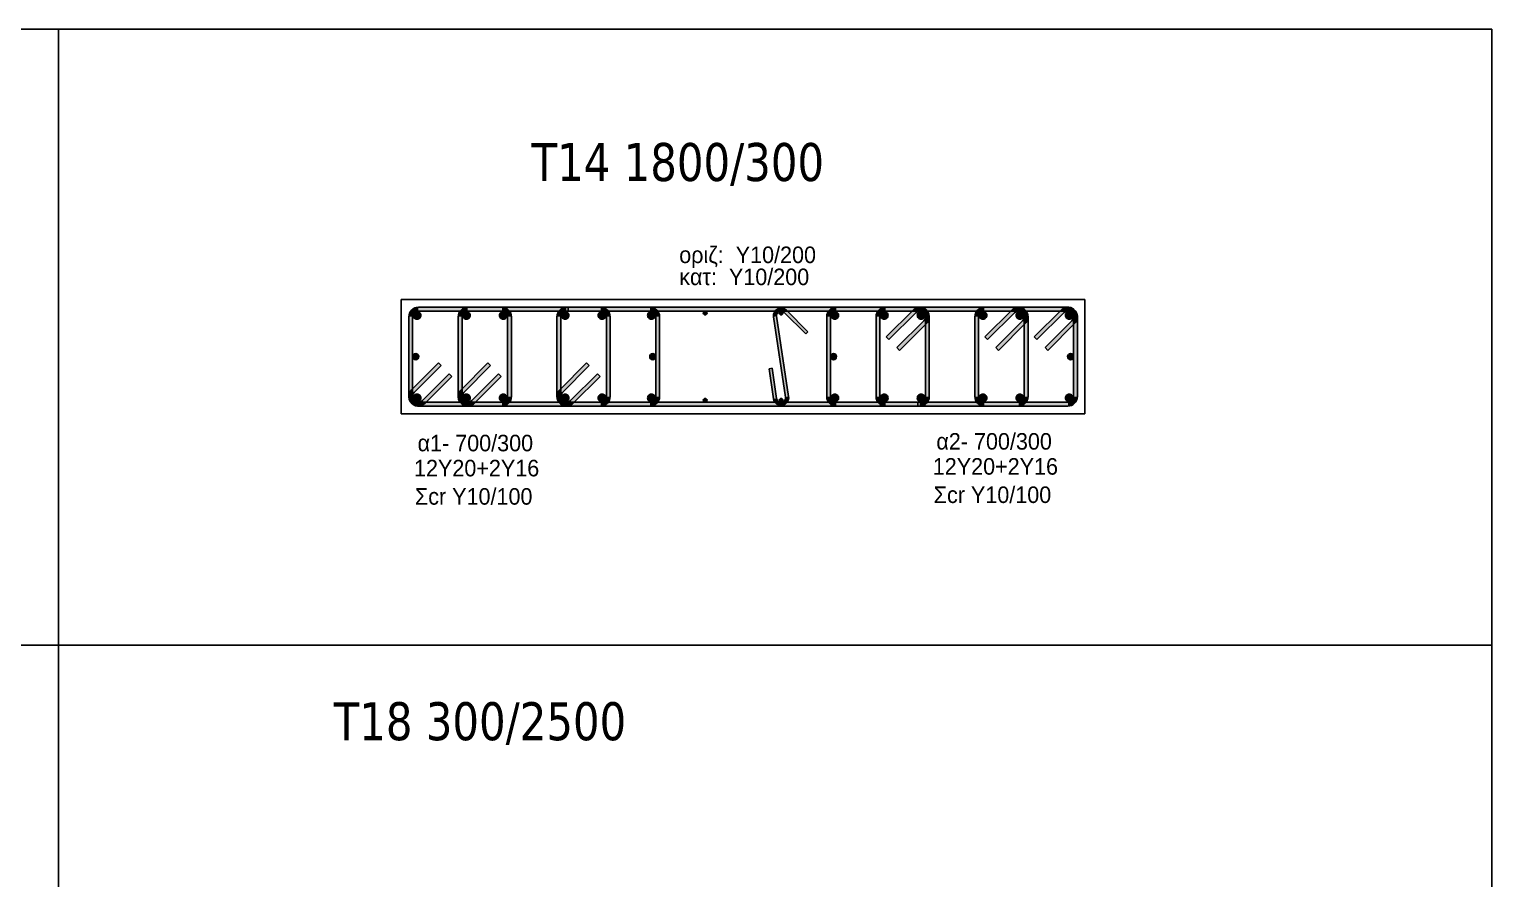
# Model space of a CAD drawing. Header units: millimetres. Extents: x -2171 to 1563, y -1758 to -1505.
# Drawn here: x 25.81 to 45.07, y -1601.42 to -1590.25 of the extents above; entities that cross this region are included whole.
import ezdxf

# ---------------------------------------------------------------- set-up
doc = ezdxf.new("R2010")
doc.units = ezdxf.units.MM
for name, color, linetype in [('-S_TEXT', 3, 'Continuous'), ('Col_Det', 7, 'Continuous'), ('Col_Det_Fill', 7, 'Continuous'), ('Geo_Col_Pro_1', 7, 'Continuous'), ('pinakaki', 153, 'Continuous')]:
    doc.layers.add(name, color=color, linetype=linetype)
doc.styles.add('S1Arl22_b_934_161', font='arial.ttf', dxfattribs={"width": 0.933629, "height": 0.002175})
doc.styles.get("Standard").update_dxf_attribs({"font": 'tahoma.ttf'})

msp = doc.modelspace()

# ---------------------------------------------------------------- hatches: boundary and pattern name
at = {"layer": 'Col_Det_Fill'}
for color, points in [(252, [(30.9368, -1593.9557), (30.9368, -1593.9057, 0.4142136), (30.8118, -1594.0307), (30.8618, -1594.0307, -0.4142136)]), (12, [(30.8691, -1594.013, 0.4142136), (30.9191, -1594.063, 0.4142136), (30.9691, -1594.013, 0.4142136), (30.9191, -1593.963, 0.4142136)]), (252, [(33.9868, -1593.9557), (33.9868, -1593.9057), (30.9368, -1593.9057), (30.9368, -1593.9557)]), (252, [(31.5868, -1593.9557), (31.5868, -1593.9057, 0.4142136), (31.4618, -1594.0307), (31.5118, -1594.0307, -0.4142136)]), (56, [(31.5191, -1594.013, 0.4142136), (31.5691, -1594.063, 0.4142136), (31.6191, -1594.013, 0.4142136), (31.5691, -1593.963, 0.4142136)]), (252, [(32.0368, -1593.9557), (32.0368, -1593.9057), (31.5868, -1593.9057), (31.5868, -1593.9557)]), (56, [(32.0045, -1594.013, 0.4142136), (32.0545, -1594.063, 0.4142136), (32.1045, -1594.013, 0.4142136), (32.0545, -1593.963, 0.4142136)]), (252, [(32.1118, -1594.0307), (32.1618, -1594.0307, 0.4142136), (32.0368, -1593.9057), (32.0368, -1593.9557, -0.4142136)]), (252, [(32.8868, -1593.9557), (32.8868, -1593.9057, 0.4142136), (32.7618, -1594.0307), (32.8118, -1594.0307, -0.4142136)]), (56, [(32.8191, -1594.013, 0.4142136), (32.8691, -1594.063, 0.4142136), (32.9191, -1594.013, 0.4142136), (32.8691, -1593.963, 0.4142136)]), (252, [(33.3368, -1593.9557), (33.3368, -1593.9057), (32.8868, -1593.9057), (32.8868, -1593.9557)]), (252, [(37.5134, -1593.9557), (37.5134, -1593.9057), (32.9103, -1593.9057), (32.9103, -1593.9557)]), (56, [(33.3045, -1594.013, 0.4142136), (33.3545, -1594.063, 0.4142136), (33.4045, -1594.013, 0.4142136), (33.3545, -1593.963, 0.4142136)]), (252, [(33.4118, -1594.0307), (33.4618, -1594.0307, 0.4142136), (33.3368, -1593.9057), (33.3368, -1593.9557, -0.4142136)]), (12, [(33.9545, -1594.013, 0.4142136), (34.0045, -1594.063, 0.4142136), (34.0545, -1594.013, 0.4142136), (34.0045, -1593.963, 0.4142136)]), (252, [(34.0618, -1594.0307), (34.1118, -1594.0307, 0.4142136), (33.9868, -1593.9057), (33.9868, -1593.9557, -0.4142136)]), (133, [(34.6871, -1593.9807, 0.4142136), (34.7121, -1594.0057, 0.4142136), (34.7371, -1593.9807, 0.4142136), (34.7121, -1593.9557, 0.4142136)]), (252, [(35.6127, -1594.0305), (35.6522, -1594.0246, -0.7233449), (35.754, -1593.9733), (35.7823, -1593.945, 0.7233449)]), (133, [(35.6866, -1593.9807, 0.4142136), (35.7116, -1594.0057, 0.4142136), (35.7366, -1593.9807, 0.4142136), (35.7116, -1593.9557, 0.4142136)]), (252, [(35.7823, -1593.945), (35.754, -1593.9733), (36.0368, -1594.2561), (36.0651, -1594.2278)]), (252, [(36.4368, -1593.9557), (36.4368, -1593.9057, 0.4142136), (36.3118, -1594.0307), (36.3618, -1594.0307, -0.4142136)]), (12, [(36.4691, -1594.013, 0.4142136), (36.4191, -1593.963, 0.4142136), (36.3691, -1594.013, 0.4142136), (36.4191, -1594.063, 0.4142136)]), (252, [(39.4868, -1593.9557), (39.4868, -1593.9057), (36.4368, -1593.9057), (36.4368, -1593.9557)]), (252, [(37.0868, -1593.9557), (37.0868, -1593.9057, 0.4142136), (36.9618, -1594.0307), (37.0118, -1594.0307, -0.4142136)]), (56, [(37.1191, -1594.013, 0.4142136), (37.0691, -1593.963, 0.4142136), (37.0191, -1594.013, 0.4142136), (37.0691, -1594.063, 0.4142136)]), (252, [(37.5368, -1593.9557), (37.5368, -1593.9057), (37.0868, -1593.9057), (37.0868, -1593.9557)]), (252, [(37.4838, -1593.9776), (37.4484, -1593.9423), (37.0949, -1594.2958), (37.1302, -1594.3312)]), (252, [(37.6118, -1594.0307), (37.6618, -1594.0307, 0.6681786), (37.4484, -1593.9423), (37.4838, -1593.9776, -0.6681786)]), (56, [(37.6045, -1594.013, 0.4142136), (37.5545, -1593.963, 0.4142136), (37.5045, -1594.013, 0.4142136), (37.5545, -1594.063, 0.4142136)]), (252, [(37.5899, -1594.0837), (37.6252, -1594.1191, 0.6681786), (37.5368, -1593.9057), (37.5368, -1593.9557, -0.6681786)]), (252, [(38.3868, -1593.9557), (38.3868, -1593.9057, 0.4142136), (38.2618, -1594.0307), (38.3118, -1594.0307, -0.4142136)]), (56, [(38.4191, -1594.013, 0.4142136), (38.3691, -1593.963, 0.4142136), (38.3191, -1594.013, 0.4142136), (38.3691, -1594.063, 0.4142136)]), (252, [(38.8368, -1593.9557), (38.8368, -1593.9057), (38.3868, -1593.9057), (38.3868, -1593.9557)]), (252, [(38.7838, -1593.9776), (38.7484, -1593.9423), (38.3949, -1594.2958), (38.4302, -1594.3312)]), (252, [(38.9118, -1594.0307), (38.9618, -1594.0307, 0.6681786), (38.7484, -1593.9423), (38.7838, -1593.9776, -0.6681786)]), (56, [(38.9045, -1594.013, 0.4142136), (38.8545, -1593.963, 0.4142136), (38.8045, -1594.013, 0.4142136), (38.8545, -1594.063, 0.4142136)]), (252, [(38.8899, -1594.0837), (38.9252, -1594.1191, 0.6681786), (38.8368, -1593.9057), (38.8368, -1593.9557, -0.6681786)]), (252, [(39.4338, -1593.9776), (39.3984, -1593.9423), (39.0449, -1594.2958), (39.0802, -1594.3312)]), (252, [(39.5618, -1594.0307), (39.6118, -1594.0307, 0.6681786), (39.3984, -1593.9423), (39.4338, -1593.9776, -0.6681786)]), (12, [(39.5545, -1594.013, 0.4142136), (39.5045, -1593.963, 0.4142136), (39.4545, -1594.013, 0.4142136), (39.5045, -1594.063, 0.4142136)]), (252, [(39.5399, -1594.0837), (39.5752, -1594.1191, 0.6681786), (39.4868, -1593.9057), (39.4868, -1593.9557, -0.6681786)]), (252, [(30.8618, -1594.0307), (30.8118, -1594.0307), (30.8118, -1595.0807), (30.8618, -1595.0807)]), (252, [(31.5118, -1594.0307), (31.4618, -1594.0307), (31.4618, -1595.0807), (31.5118, -1595.0807)]), (252, [(32.1118, -1595.0807), (32.1618, -1595.0807), (32.1618, -1594.0307), (32.1118, -1594.0307)]), (252, [(32.8118, -1594.0307), (32.7618, -1594.0307), (32.7618, -1595.0807), (32.8118, -1595.0807)]), (252, [(33.4118, -1595.0807), (33.4618, -1595.0807), (33.4618, -1594.0307), (33.4118, -1594.0307)]), (252, [(34.0618, -1595.0807), (34.1118, -1595.0807), (34.1118, -1594.0307), (34.0618, -1594.0307)]), (252, [(35.7709, -1595.0868), (35.8105, -1595.0809), (35.6522, -1594.0246), (35.6127, -1594.0305)]), (252, [(36.3618, -1594.0307), (36.3118, -1594.0307), (36.3118, -1595.0807), (36.3618, -1595.0807)]), (252, [(37.0118, -1594.0307), (36.9618, -1594.0307), (36.9618, -1595.0807), (37.0118, -1595.0807)]), (252, [(37.2363, -1594.4373), (37.2717, -1594.4726), (37.6252, -1594.1191), (37.5899, -1594.0837)]), (252, [(37.6118, -1595.0807), (37.6618, -1595.0807), (37.6618, -1594.0307), (37.6118, -1594.0307)]), (252, [(38.3118, -1594.0307), (38.2618, -1594.0307), (38.2618, -1595.0807), (38.3118, -1595.0807)]), (252, [(38.5363, -1594.4373), (38.5717, -1594.4726), (38.9252, -1594.1191), (38.8899, -1594.0837)]), (252, [(38.9118, -1595.0807), (38.9618, -1595.0807), (38.9618, -1594.0307), (38.9118, -1594.0307)]), (252, [(39.1863, -1594.4373), (39.2217, -1594.4726), (39.5752, -1594.1191), (39.5399, -1594.0837)]), (252, [(39.5618, -1595.0807), (39.6118, -1595.0807), (39.6118, -1594.0307), (39.5618, -1594.0307)]), (12, [(30.8618, -1594.5557, 0.4142136), (30.9018, -1594.5957, 0.4142136), (30.9418, -1594.5557, 0.4142136), (30.9018, -1594.5157, 0.4142136)]), (12, [(33.9818, -1594.5556, 0.4142136), (34.0218, -1594.5956, 0.4142136), (34.0618, -1594.5556, 0.4142136), (34.0218, -1594.5156, 0.4142136)]), (12, [(36.4418, -1594.5557, 0.4142136), (36.4018, -1594.5157, 0.4142136), (36.3618, -1594.5557, 0.4142136), (36.4018, -1594.5957, 0.4142136)]), (12, [(39.5618, -1594.5556, 0.4142136), (39.5218, -1594.5156, 0.4142136), (39.4818, -1594.5556, 0.4142136), (39.5218, -1594.5956, 0.4142136)]), (252, [(31.2373, -1594.6741), (31.202, -1594.6387), (30.8484, -1594.9923), (30.8838, -1595.0276)]), (252, [(30.9899, -1595.1337), (31.0252, -1595.1691), (31.3788, -1594.8155), (31.3434, -1594.7802)]), (252, [(31.8873, -1594.6741), (31.852, -1594.6387), (31.4984, -1594.9923), (31.5338, -1595.0276)]), (252, [(31.6399, -1595.1337), (31.6752, -1595.1691), (32.0288, -1594.8155), (31.9934, -1594.7802)]), (252, [(33.1873, -1594.6741), (33.152, -1594.6387), (32.7984, -1594.9923), (32.8338, -1595.0276)]), (252, [(32.9399, -1595.1337), (32.9752, -1595.1691), (33.3288, -1594.8155), (33.2934, -1594.7802)]), (252, [(35.593, -1594.709), (35.5534, -1594.7149), (35.6127, -1595.1105), (35.6522, -1595.1046)]), (252, [(30.8838, -1595.0276), (30.8484, -1594.9923, 0.6681786), (30.9368, -1595.2057), (30.9368, -1595.1557, -0.6681786)]), (252, [(30.8618, -1595.0807), (30.8118, -1595.0807, 0.6681786), (31.0252, -1595.1691), (30.9899, -1595.1337, -0.6681786)]), (12, [(30.8691, -1595.0984, 0.4142136), (30.9191, -1595.1484, 0.4142136), (30.9691, -1595.0984, 0.4142136), (30.9191, -1595.0484, 0.4142136)]), (252, [(30.9368, -1595.1557), (30.9368, -1595.2057), (33.9868, -1595.2057), (33.9868, -1595.1557)]), (252, [(31.5338, -1595.0276), (31.4984, -1594.9923, 0.6681786), (31.5868, -1595.2057), (31.5868, -1595.1557, -0.6681786)]), (252, [(31.5118, -1595.0807), (31.4618, -1595.0807, 0.6681786), (31.6752, -1595.1691), (31.6399, -1595.1337, -0.6681786)]), (56, [(31.5191, -1595.0984, 0.4142136), (31.5691, -1595.1484, 0.4142136), (31.6191, -1595.0984, 0.4142136), (31.5691, -1595.0484, 0.4142136)]), (252, [(31.5868, -1595.1557), (31.5868, -1595.2057), (32.0368, -1595.2057), (32.0368, -1595.1557)]), (56, [(32.0045, -1595.0984, 0.4142136), (32.0545, -1595.1484, 0.4142136), (32.1045, -1595.0984, 0.4142136), (32.0545, -1595.0484, 0.4142136)]), (252, [(32.0368, -1595.1557), (32.0368, -1595.2057, 0.4142136), (32.1618, -1595.0807), (32.1118, -1595.0807, -0.4142136)]), (252, [(32.8338, -1595.0276), (32.7984, -1594.9923, 0.6681786), (32.8868, -1595.2057), (32.8868, -1595.1557, -0.6681786)]), (252, [(32.8118, -1595.0807), (32.7618, -1595.0807, 0.6681786), (32.9752, -1595.1691), (32.9399, -1595.1337, -0.6681786)]), (56, [(32.8191, -1595.0984, 0.4142136), (32.8691, -1595.1484, 0.4142136), (32.9191, -1595.0984, 0.4142136), (32.8691, -1595.0484, 0.4142136)]), (252, [(32.8868, -1595.1557), (32.8868, -1595.2057), (33.3368, -1595.2057), (33.3368, -1595.1557)]), (252, [(32.9103, -1595.1557), (32.9103, -1595.2057), (37.5134, -1595.2057), (37.5134, -1595.1557)]), (56, [(33.3045, -1595.0984, 0.4142136), (33.3545, -1595.1484, 0.4142136), (33.4045, -1595.0984, 0.4142136), (33.3545, -1595.0484, 0.4142136)]), (252, [(33.3368, -1595.1557), (33.3368, -1595.2057, 0.4142136), (33.4618, -1595.0807), (33.4118, -1595.0807, -0.4142136)]), (12, [(33.9545, -1595.0984, 0.4142136), (34.0045, -1595.1484, 0.4142136), (34.0545, -1595.0984, 0.4142136), (34.0045, -1595.0484, 0.4142136)]), (252, [(33.9868, -1595.1557), (33.9868, -1595.2057, 0.4142136), (34.1118, -1595.0807), (34.0618, -1595.0807, -0.4142136)]), (133, [(34.6871, -1595.1307, 0.4142136), (34.7121, -1595.1557, 0.4142136), (34.7371, -1595.1307, 0.4142136), (34.7121, -1595.1057, 0.4142136)]), (252, [(35.6522, -1595.1046), (35.6127, -1595.1105, 1), (35.8105, -1595.0809), (35.7709, -1595.0868, -1)]), (133, [(35.6866, -1595.1307, 0.4142136), (35.7116, -1595.1557, 0.4142136), (35.7366, -1595.1307, 0.4142136), (35.7116, -1595.1057, 0.4142136)]), (252, [(36.3618, -1595.0807), (36.3118, -1595.0807, 0.4142136), (36.4368, -1595.2057), (36.4368, -1595.1557, -0.4142136)]), (12, [(36.4691, -1595.0984, 0.4142136), (36.4191, -1595.0484, 0.4142136), (36.3691, -1595.0984, 0.4142136), (36.4191, -1595.1484, 0.4142136)]), (252, [(36.4368, -1595.1557), (36.4368, -1595.2057), (39.4868, -1595.2057), (39.4868, -1595.1557)]), (252, [(37.0118, -1595.0807), (36.9618, -1595.0807, 0.4142136), (37.0868, -1595.2057), (37.0868, -1595.1557, -0.4142136)]), (56, [(37.1191, -1595.0984, 0.4142136), (37.0691, -1595.0484, 0.4142136), (37.0191, -1595.0984, 0.4142136), (37.0691, -1595.1484, 0.4142136)]), (252, [(37.0868, -1595.1557), (37.0868, -1595.2057), (37.5368, -1595.2057), (37.5368, -1595.1557)]), (56, [(37.6045, -1595.0984, 0.4142136), (37.5545, -1595.0484, 0.4142136), (37.5045, -1595.0984, 0.4142136), (37.5545, -1595.1484, 0.4142136)]), (252, [(37.5368, -1595.1557), (37.5368, -1595.2057, 0.4142136), (37.6618, -1595.0807), (37.6118, -1595.0807, -0.4142136)]), (252, [(38.3118, -1595.0807), (38.2618, -1595.0807, 0.4142136), (38.3868, -1595.2057), (38.3868, -1595.1557, -0.4142136)]), (56, [(38.4191, -1595.0984, 0.4142136), (38.3691, -1595.0484, 0.4142136), (38.3191, -1595.0984, 0.4142136), (38.3691, -1595.1484, 0.4142136)]), (252, [(38.3868, -1595.1557), (38.3868, -1595.2057), (38.8368, -1595.2057), (38.8368, -1595.1557)]), (56, [(38.9045, -1595.0984, 0.4142136), (38.8545, -1595.0484, 0.4142136), (38.8045, -1595.0984, 0.4142136), (38.8545, -1595.1484, 0.4142136)]), (252, [(38.8368, -1595.1557), (38.8368, -1595.2057, 0.4142136), (38.9618, -1595.0807), (38.9118, -1595.0807, -0.4142136)]), (12, [(39.5545, -1595.0984, 0.4142136), (39.5045, -1595.0484, 0.4142136), (39.4545, -1595.0984, 0.4142136), (39.5045, -1595.1484, 0.4142136)]), (252, [(39.4868, -1595.1557), (39.4868, -1595.2057, 0.4142136), (39.6118, -1595.0807), (39.5618, -1595.0807, -0.4142136)])]:
    msp.add_hatch(color=color, dxfattribs=at).paths.add_polyline_path(points)

# ---------------------------------------------------------------- linework, layer by layer
at = {"layer": '-S_TEXT', "ltscale": 5}
msp.add_lwpolyline([(-13.0812, -1590.2497), (45.0662, -1590.2497), (45.0662, -1630.2944), (-13.0812, -1630.2944)], close=True, dxfattribs=at)
at = {"layer": 'Col_Det', "color": 7}
for points in [[(39.7118, -1593.8057), (30.7118, -1593.8057)], [(30.7118, -1593.8057), (30.7118, -1595.3057)], [(39.7118, -1595.3057), (39.7118, -1593.8057)], [(33.9868, -1593.9057), (30.9368, -1593.9057)], [(30.9368, -1593.9557), (33.9868, -1593.9557)], [(32.0368, -1593.9057), (31.5868, -1593.9057)], [(31.5868, -1593.9557), (32.0368, -1593.9557)], [(33.3368, -1593.9057), (32.8868, -1593.9057)], [(32.8868, -1593.9557), (33.3368, -1593.9557)], [(37.5134, -1593.9057), (32.9103, -1593.9057)], [(32.9103, -1593.9057), (32.9103, -1593.9557)], [(32.9103, -1593.9557), (37.5134, -1593.9557)], [(35.754, -1593.9733), (36.0368, -1594.2561)], [(36.0651, -1594.2278), (35.7823, -1593.945)], [(39.4868, -1593.9057), (36.4368, -1593.9057)], [(36.4368, -1593.9557), (39.4868, -1593.9557)], [(37.5368, -1593.9057), (37.0868, -1593.9057)], [(37.0868, -1593.9557), (37.5368, -1593.9557)], [(37.4484, -1593.9423), (37.0949, -1594.2958)], [(37.1302, -1594.3312), (37.4838, -1593.9776)], [(37.5134, -1593.9557), (37.5134, -1593.9057)], [(38.8368, -1593.9057), (38.3868, -1593.9057)], [(38.3868, -1593.9557), (38.8368, -1593.9557)], [(38.7484, -1593.9423), (38.3949, -1594.2958)], [(38.4302, -1594.3312), (38.7838, -1593.9776)], [(39.3984, -1593.9423), (39.0449, -1594.2958)], [(39.0802, -1594.3312), (39.4338, -1593.9776)], [(30.8118, -1594.0307), (30.8118, -1595.0807)], [(30.8618, -1595.0807), (30.8618, -1594.0307)], [(31.4618, -1594.0307), (31.4618, -1595.0807)], [(31.5118, -1595.0807), (31.5118, -1594.0307)], [(32.1118, -1594.0307), (32.1118, -1595.0807)], [(32.1618, -1595.0807), (32.1618, -1594.0307)], [(32.7618, -1594.0307), (32.7618, -1595.0807)], [(32.8118, -1595.0807), (32.8118, -1594.0307)], [(33.4118, -1594.0307), (33.4118, -1595.0807)], [(33.4618, -1595.0807), (33.4618, -1594.0307)], [(34.0618, -1594.0307), (34.0618, -1595.0807)], [(34.1118, -1595.0807), (34.1118, -1594.0307)], [(35.6127, -1594.0305), (35.7709, -1595.0868)], [(35.8105, -1595.0809), (35.6522, -1594.0246)], [(36.3118, -1594.0307), (36.3118, -1595.0807)], [(36.3618, -1595.0807), (36.3618, -1594.0307)], [(36.9618, -1594.0307), (36.9618, -1595.0807)], [(37.0118, -1595.0807), (37.0118, -1594.0307)], [(37.5899, -1594.0837), (37.2363, -1594.4373)], [(37.2717, -1594.4726), (37.6252, -1594.1191)], [(37.6118, -1594.0307), (37.6118, -1595.0807)], [(37.6618, -1595.0807), (37.6618, -1594.0307)], [(38.2618, -1594.0307), (38.2618, -1595.0807)], [(38.3118, -1595.0807), (38.3118, -1594.0307)], [(38.8899, -1594.0837), (38.5363, -1594.4373)], [(38.5717, -1594.4726), (38.9252, -1594.1191)], [(38.9118, -1594.0307), (38.9118, -1595.0807)], [(38.9618, -1595.0807), (38.9618, -1594.0307)], [(39.5399, -1594.0837), (39.1863, -1594.4373)], [(39.2217, -1594.4726), (39.5752, -1594.1191)], [(39.5618, -1594.0307), (39.5618, -1595.0807)], [(39.6118, -1595.0807), (39.6118, -1594.0307)], [(36.0368, -1594.2561), (36.0651, -1594.2278)], [(37.0949, -1594.2958), (37.1302, -1594.3312)], [(38.3949, -1594.2958), (38.4302, -1594.3312)], [(39.0449, -1594.2958), (39.0802, -1594.3312)], [(37.2363, -1594.4373), (37.2717, -1594.4726)], [(38.5363, -1594.4373), (38.5717, -1594.4726)], [(39.1863, -1594.4373), (39.2217, -1594.4726)], [(31.202, -1594.6387), (30.8484, -1594.9923)], [(30.8838, -1595.0276), (31.2373, -1594.6741)], [(31.3434, -1594.7802), (30.9899, -1595.1337)], [(31.2373, -1594.6741), (31.202, -1594.6387)], [(31.3788, -1594.8155), (31.3434, -1594.7802)], [(31.852, -1594.6387), (31.4984, -1594.9923)], [(31.5338, -1595.0276), (31.8873, -1594.6741)], [(31.9934, -1594.7802), (31.6399, -1595.1337)], [(31.8873, -1594.6741), (31.852, -1594.6387)], [(32.0288, -1594.8155), (31.9934, -1594.7802)], [(33.152, -1594.6387), (32.7984, -1594.9923)], [(32.8338, -1595.0276), (33.1873, -1594.6741)], [(33.2934, -1594.7802), (32.9399, -1595.1337)], [(33.1873, -1594.6741), (33.152, -1594.6387)], [(33.3288, -1594.8155), (33.2934, -1594.7802)], [(35.593, -1594.709), (35.5534, -1594.7149)], [(35.5534, -1594.7149), (35.6127, -1595.1105)], [(35.6522, -1595.1046), (35.593, -1594.709)], [(31.0252, -1595.1691), (31.3788, -1594.8155)], [(31.6752, -1595.1691), (32.0288, -1594.8155)], [(32.9752, -1595.1691), (33.3288, -1594.8155)], [(33.9868, -1595.1557), (30.9368, -1595.1557)], [(32.0368, -1595.1557), (31.5868, -1595.1557)], [(33.3368, -1595.1557), (32.8868, -1595.1557)], [(32.9103, -1595.1557), (32.9103, -1595.2057)], [(37.5134, -1595.1557), (32.9103, -1595.1557)], [(39.4868, -1595.1557), (36.4368, -1595.1557)], [(37.5368, -1595.1557), (37.0868, -1595.1557)], [(37.5134, -1595.2057), (37.5134, -1595.1557)], [(38.8368, -1595.1557), (38.3868, -1595.1557)], [(30.7118, -1595.3057), (39.7118, -1595.3057)], [(30.9368, -1595.2057), (33.9868, -1595.2057)], [(31.5868, -1595.2057), (32.0368, -1595.2057)], [(32.8868, -1595.2057), (33.3368, -1595.2057)], [(32.9103, -1595.2057), (37.5134, -1595.2057)], [(36.4368, -1595.2057), (39.4868, -1595.2057)], [(37.0868, -1595.2057), (37.5368, -1595.2057)], [(38.3868, -1595.2057), (38.8368, -1595.2057)]]:
    msp.add_lwpolyline(points, dxfattribs=at)
for points in [[(30.9368, -1593.9057, 0.4142136), (30.8118, -1594.0307)], [(30.8618, -1594.0307, -0.4142136), (30.9368, -1593.9557, -0.4142136)], [(30.9191, -1593.963, 0.4142136), (30.8691, -1594.013, 0.4142136)], [(30.9691, -1594.013, 0.4142136), (30.9191, -1593.963, 0.4142136)], [(31.5868, -1593.9057, 0.4142136), (31.4618, -1594.0307)], [(31.5118, -1594.0307, -0.4142136), (31.5868, -1593.9557, -0.4142136)], [(31.5691, -1593.963, 0.4142136), (31.5191, -1594.013, 0.4142136)], [(31.6191, -1594.013, 0.4142136), (31.5691, -1593.963, 0.4142136)], [(32.0545, -1593.963, 0.4142136), (32.0045, -1594.013, 0.4142136)], [(32.1618, -1594.0307, 0.4142136), (32.0368, -1593.9057)], [(32.0368, -1593.9557, -0.4142136), (32.1118, -1594.0307, -0.4142136)], [(32.1045, -1594.013, 0.4142136), (32.0545, -1593.963, 0.4142136)], [(32.8868, -1593.9057, 0.4142136), (32.7618, -1594.0307)], [(32.8118, -1594.0307, -0.4142136), (32.8868, -1593.9557, -0.4142136)], [(32.8691, -1593.963, 0.4142136), (32.8191, -1594.013, 0.4142136)], [(32.9191, -1594.013, 0.4142136), (32.8691, -1593.963, 0.4142136)], [(33.3545, -1593.963, 0.4142136), (33.3045, -1594.013, 0.4142136)], [(33.4618, -1594.0307, 0.4142136), (33.3368, -1593.9057)], [(33.3368, -1593.9557, -0.4142136), (33.4118, -1594.0307, -0.4142136)], [(33.4045, -1594.013, 0.4142136), (33.3545, -1593.963, 0.4142136)], [(34.0045, -1593.963, 0.4142136), (33.9545, -1594.013, 0.4142136)], [(34.1118, -1594.0307, 0.4142136), (33.9868, -1593.9057)], [(33.9868, -1593.9557, -0.4142136), (34.0618, -1594.0307, -0.4142136)], [(34.0545, -1594.013, 0.4142136), (34.0045, -1593.963, 0.4142136)], [(34.7121, -1593.9557, 0.4142136), (34.6871, -1593.9807, 0.4142136)], [(34.6871, -1593.9807, 0.4142136), (34.7121, -1594.0057, 0.4142136)], [(34.7371, -1593.9807, 0.4142136), (34.7121, -1593.9557, 0.4142136)], [(34.7121, -1594.0057, 0.4142136), (34.7371, -1593.9807, 0.4142136)], [(35.7823, -1593.945, 0.7233449), (35.6127, -1594.0305, 0.7233449)], [(35.6522, -1594.0246, -0.7233449), (35.754, -1593.9733)], [(35.7116, -1593.9557, 0.4142136), (35.6866, -1593.9807, 0.4142136)], [(35.6866, -1593.9807, 0.4142136), (35.7116, -1594.0057, 0.4142136)], [(35.7366, -1593.9807, 0.4142136), (35.7116, -1593.9557, 0.4142136)], [(35.7116, -1594.0057, 0.4142136), (35.7366, -1593.9807, 0.4142136)], [(36.4368, -1593.9057, 0.4142136), (36.3118, -1594.0307)], [(36.3618, -1594.0307, -0.4142136), (36.4368, -1593.9557, -0.4142136)], [(36.4191, -1593.963, 0.4142136), (36.3691, -1594.013, 0.4142136)], [(36.4691, -1594.013, 0.4142136), (36.4191, -1593.963, 0.4142136)], [(37.0868, -1593.9057, 0.4142136), (36.9618, -1594.0307)], [(37.0118, -1594.0307, -0.4142136), (37.0868, -1593.9557, -0.4142136)], [(37.0691, -1593.963, 0.4142136), (37.0191, -1594.013, 0.4142136)], [(37.1191, -1594.013, 0.4142136), (37.0691, -1593.963, 0.4142136)], [(37.6618, -1594.0307, 0.6681786), (37.4484, -1593.9423)], [(37.4838, -1593.9776, -0.6681786), (37.6118, -1594.0307, -0.6681786)], [(37.5545, -1593.963, 0.4142136), (37.5045, -1594.013, 0.4142136)], [(37.6252, -1594.1191, 0.6681786), (37.5368, -1593.9057)], [(37.5368, -1593.9557, -0.6681786), (37.5899, -1594.0837, -0.6681786)], [(37.6045, -1594.013, 0.4142136), (37.5545, -1593.963, 0.4142136)], [(38.3868, -1593.9057, 0.4142136), (38.2618, -1594.0307)], [(38.3118, -1594.0307, -0.4142136), (38.3868, -1593.9557, -0.4142136)], [(38.3691, -1593.963, 0.4142136), (38.3191, -1594.013, 0.4142136)], [(38.4191, -1594.013, 0.4142136), (38.3691, -1593.963, 0.4142136)], [(38.9618, -1594.0307, 0.6681786), (38.7484, -1593.9423)], [(38.7838, -1593.9776, -0.6681786), (38.9118, -1594.0307, -0.6681786)], [(38.8545, -1593.963, 0.4142136), (38.8045, -1594.013, 0.4142136)], [(38.9252, -1594.1191, 0.6681786), (38.8368, -1593.9057)], [(38.8368, -1593.9557, -0.6681786), (38.8899, -1594.0837, -0.6681786)], [(38.9045, -1594.013, 0.4142136), (38.8545, -1593.963, 0.4142136)], [(39.6118, -1594.0307, 0.6681786), (39.3984, -1593.9423)], [(39.4338, -1593.9776, -0.6681786), (39.5618, -1594.0307, -0.6681786)], [(39.5045, -1593.963, 0.4142136), (39.4545, -1594.013, 0.4142136)], [(39.5752, -1594.1191, 0.6681786), (39.4868, -1593.9057)], [(39.4868, -1593.9557, -0.6681786), (39.5399, -1594.0837, -0.6681786)], [(39.5545, -1594.013, 0.4142136), (39.5045, -1593.963, 0.4142136)], [(30.8691, -1594.013, 0.4142136), (30.9191, -1594.063, 0.4142136)], [(30.9191, -1594.063, 0.4142136), (30.9691, -1594.013, 0.4142136)], [(31.5191, -1594.013, 0.4142136), (31.5691, -1594.063, 0.4142136)], [(31.5691, -1594.063, 0.4142136), (31.6191, -1594.013, 0.4142136)], [(32.0045, -1594.013, 0.4142136), (32.0545, -1594.063, 0.4142136)], [(32.0545, -1594.063, 0.4142136), (32.1045, -1594.013, 0.4142136)], [(32.8191, -1594.013, 0.4142136), (32.8691, -1594.063, 0.4142136)], [(32.8691, -1594.063, 0.4142136), (32.9191, -1594.013, 0.4142136)], [(33.3045, -1594.013, 0.4142136), (33.3545, -1594.063, 0.4142136)], [(33.3545, -1594.063, 0.4142136), (33.4045, -1594.013, 0.4142136)], [(33.9545, -1594.013, 0.4142136), (34.0045, -1594.063, 0.4142136)], [(34.0045, -1594.063, 0.4142136), (34.0545, -1594.013, 0.4142136)], [(36.3691, -1594.013, 0.4142136), (36.4191, -1594.063, 0.4142136)], [(36.4191, -1594.063, 0.4142136), (36.4691, -1594.013, 0.4142136)], [(37.0191, -1594.013, 0.4142136), (37.0691, -1594.063, 0.4142136)], [(37.0691, -1594.063, 0.4142136), (37.1191, -1594.013, 0.4142136)], [(37.5045, -1594.013, 0.4142136), (37.5545, -1594.063, 0.4142136)], [(37.5545, -1594.063, 0.4142136), (37.6045, -1594.013, 0.4142136)], [(38.3191, -1594.013, 0.4142136), (38.3691, -1594.063, 0.4142136)], [(38.3691, -1594.063, 0.4142136), (38.4191, -1594.013, 0.4142136)], [(38.8045, -1594.013, 0.4142136), (38.8545, -1594.063, 0.4142136)], [(38.8545, -1594.063, 0.4142136), (38.9045, -1594.013, 0.4142136)], [(39.4545, -1594.013, 0.4142136), (39.5045, -1594.063, 0.4142136)], [(39.5045, -1594.063, 0.4142136), (39.5545, -1594.013, 0.4142136)], [(30.9018, -1594.5157, 0.4142136), (30.8618, -1594.5557, 0.4142136)], [(30.8618, -1594.5557, 0.4142136), (30.9018, -1594.5957, 0.4142136)], [(30.9418, -1594.5557, 0.4142136), (30.9018, -1594.5157, 0.4142136)], [(30.9018, -1594.5957, 0.4142136), (30.9418, -1594.5557, 0.4142136)], [(34.0218, -1594.5156, 0.4142136), (33.9818, -1594.5556, 0.4142136)], [(33.9818, -1594.5556, 0.4142136), (34.0218, -1594.5956, 0.4142136)], [(34.0618, -1594.5556, 0.4142136), (34.0218, -1594.5156, 0.4142136)], [(34.0218, -1594.5956, 0.4142136), (34.0618, -1594.5556, 0.4142136)], [(36.4018, -1594.5157, 0.4142136), (36.3618, -1594.5557, 0.4142136)], [(36.3618, -1594.5557, 0.4142136), (36.4018, -1594.5957, 0.4142136)], [(36.4418, -1594.5557, 0.4142136), (36.4018, -1594.5157, 0.4142136)], [(36.4018, -1594.5957, 0.4142136), (36.4418, -1594.5557, 0.4142136)], [(39.5218, -1594.5156, 0.4142136), (39.4818, -1594.5556, 0.4142136)], [(39.4818, -1594.5556, 0.4142136), (39.5218, -1594.5956, 0.4142136)], [(39.5618, -1594.5556, 0.4142136), (39.5218, -1594.5156, 0.4142136)], [(39.5218, -1594.5956, 0.4142136), (39.5618, -1594.5556, 0.4142136)], [(30.8484, -1594.9923, 0.6681786), (30.9368, -1595.2057)], [(30.8118, -1595.0807, 0.6681786), (31.0252, -1595.1691)], [(30.9368, -1595.1557, -0.6681786), (30.8838, -1595.0276, -0.6681786)], [(30.9899, -1595.1337, -0.6681786), (30.8618, -1595.0807, -0.6681786)], [(30.9191, -1595.0484, 0.4142136), (30.8691, -1595.0984, 0.4142136)], [(30.8691, -1595.0984, 0.4142136), (30.9191, -1595.1484, 0.4142136)], [(30.9691, -1595.0984, 0.4142136), (30.9191, -1595.0484, 0.4142136)], [(30.9191, -1595.1484, 0.4142136), (30.9691, -1595.0984, 0.4142136)], [(31.4984, -1594.9923, 0.6681786), (31.5868, -1595.2057)], [(31.4618, -1595.0807, 0.6681786), (31.6752, -1595.1691)], [(31.5868, -1595.1557, -0.6681786), (31.5338, -1595.0276, -0.6681786)], [(31.6399, -1595.1337, -0.6681786), (31.5118, -1595.0807, -0.6681786)], [(31.5691, -1595.0484, 0.4142136), (31.5191, -1595.0984, 0.4142136)], [(31.5191, -1595.0984, 0.4142136), (31.5691, -1595.1484, 0.4142136)], [(31.6191, -1595.0984, 0.4142136), (31.5691, -1595.0484, 0.4142136)], [(31.5691, -1595.1484, 0.4142136), (31.6191, -1595.0984, 0.4142136)], [(32.0545, -1595.0484, 0.4142136), (32.0045, -1595.0984, 0.4142136)], [(32.0045, -1595.0984, 0.4142136), (32.0545, -1595.1484, 0.4142136)], [(32.0368, -1595.2057, 0.4142136), (32.1618, -1595.0807)], [(32.1118, -1595.0807, -0.4142136), (32.0368, -1595.1557, -0.4142136)], [(32.1045, -1595.0984, 0.4142136), (32.0545, -1595.0484, 0.4142136)], [(32.0545, -1595.1484, 0.4142136), (32.1045, -1595.0984, 0.4142136)], [(32.7984, -1594.9923, 0.6681786), (32.8868, -1595.2057)], [(32.7618, -1595.0807, 0.6681786), (32.9752, -1595.1691)], [(32.8868, -1595.1557, -0.6681786), (32.8338, -1595.0276, -0.6681786)], [(32.9399, -1595.1337, -0.6681786), (32.8118, -1595.0807, -0.6681786)], [(32.8691, -1595.0484, 0.4142136), (32.8191, -1595.0984, 0.4142136)], [(32.8191, -1595.0984, 0.4142136), (32.8691, -1595.1484, 0.4142136)], [(32.9191, -1595.0984, 0.4142136), (32.8691, -1595.0484, 0.4142136)], [(32.8691, -1595.1484, 0.4142136), (32.9191, -1595.0984, 0.4142136)], [(33.3545, -1595.0484, 0.4142136), (33.3045, -1595.0984, 0.4142136)], [(33.3045, -1595.0984, 0.4142136), (33.3545, -1595.1484, 0.4142136)], [(33.3368, -1595.2057, 0.4142136), (33.4618, -1595.0807)], [(33.4118, -1595.0807, -0.4142136), (33.3368, -1595.1557, -0.4142136)], [(33.4045, -1595.0984, 0.4142136), (33.3545, -1595.0484, 0.4142136)], [(33.3545, -1595.1484, 0.4142136), (33.4045, -1595.0984, 0.4142136)], [(34.0045, -1595.0484, 0.4142136), (33.9545, -1595.0984, 0.4142136)], [(33.9545, -1595.0984, 0.4142136), (34.0045, -1595.1484, 0.4142136)], [(33.9868, -1595.2057, 0.4142136), (34.1118, -1595.0807)], [(34.0618, -1595.0807, -0.4142136), (33.9868, -1595.1557, -0.4142136)], [(34.0545, -1595.0984, 0.4142136), (34.0045, -1595.0484, 0.4142136)], [(34.0045, -1595.1484, 0.4142136), (34.0545, -1595.0984, 0.4142136)], [(34.7121, -1595.1057, 0.4142136), (34.6871, -1595.1307, 0.4142136)], [(34.6871, -1595.1307, 0.4142136), (34.7121, -1595.1557, 0.4142136)], [(34.7371, -1595.1307, 0.4142136), (34.7121, -1595.1057, 0.4142136)], [(34.7121, -1595.1557, 0.4142136), (34.7371, -1595.1307, 0.4142136)], [(35.6127, -1595.1105, 1), (35.8105, -1595.0809)], [(35.7709, -1595.0868, -1), (35.6522, -1595.1046, -1)], [(35.7116, -1595.1057, 0.4142136), (35.6866, -1595.1307, 0.4142136)], [(35.6866, -1595.1307, 0.4142136), (35.7116, -1595.1557, 0.4142136)], [(35.7366, -1595.1307, 0.4142136), (35.7116, -1595.1057, 0.4142136)], [(35.7116, -1595.1557, 0.4142136), (35.7366, -1595.1307, 0.4142136)], [(36.3118, -1595.0807, 0.4142136), (36.4368, -1595.2057)], [(36.4368, -1595.1557, -0.4142136), (36.3618, -1595.0807, -0.4142136)], [(36.4191, -1595.0484, 0.4142136), (36.3691, -1595.0984, 0.4142136)], [(36.3691, -1595.0984, 0.4142136), (36.4191, -1595.1484, 0.4142136)], [(36.4691, -1595.0984, 0.4142136), (36.4191, -1595.0484, 0.4142136)], [(36.4191, -1595.1484, 0.4142136), (36.4691, -1595.0984, 0.4142136)], [(36.9618, -1595.0807, 0.4142136), (37.0868, -1595.2057)], [(37.0868, -1595.1557, -0.4142136), (37.0118, -1595.0807, -0.4142136)], [(37.0691, -1595.0484, 0.4142136), (37.0191, -1595.0984, 0.4142136)], [(37.0191, -1595.0984, 0.4142136), (37.0691, -1595.1484, 0.4142136)], [(37.1191, -1595.0984, 0.4142136), (37.0691, -1595.0484, 0.4142136)], [(37.0691, -1595.1484, 0.4142136), (37.1191, -1595.0984, 0.4142136)], [(37.5545, -1595.0484, 0.4142136), (37.5045, -1595.0984, 0.4142136)], [(37.5045, -1595.0984, 0.4142136), (37.5545, -1595.1484, 0.4142136)], [(37.5368, -1595.2057, 0.4142136), (37.6618, -1595.0807)], [(37.6118, -1595.0807, -0.4142136), (37.5368, -1595.1557, -0.4142136)], [(37.6045, -1595.0984, 0.4142136), (37.5545, -1595.0484, 0.4142136)], [(37.5545, -1595.1484, 0.4142136), (37.6045, -1595.0984, 0.4142136)], [(38.2618, -1595.0807, 0.4142136), (38.3868, -1595.2057)], [(38.3868, -1595.1557, -0.4142136), (38.3118, -1595.0807, -0.4142136)], [(38.3691, -1595.0484, 0.4142136), (38.3191, -1595.0984, 0.4142136)], [(38.3191, -1595.0984, 0.4142136), (38.3691, -1595.1484, 0.4142136)], [(38.4191, -1595.0984, 0.4142136), (38.3691, -1595.0484, 0.4142136)], [(38.3691, -1595.1484, 0.4142136), (38.4191, -1595.0984, 0.4142136)], [(38.8545, -1595.0484, 0.4142136), (38.8045, -1595.0984, 0.4142136)], [(38.8045, -1595.0984, 0.4142136), (38.8545, -1595.1484, 0.4142136)], [(38.8368, -1595.2057, 0.4142136), (38.9618, -1595.0807)], [(38.9118, -1595.0807, -0.4142136), (38.8368, -1595.1557, -0.4142136)], [(38.9045, -1595.0984, 0.4142136), (38.8545, -1595.0484, 0.4142136)], [(38.8545, -1595.1484, 0.4142136), (38.9045, -1595.0984, 0.4142136)], [(39.5045, -1595.0484, 0.4142136), (39.4545, -1595.0984, 0.4142136)], [(39.4545, -1595.0984, 0.4142136), (39.5045, -1595.1484, 0.4142136)], [(39.4868, -1595.2057, 0.4142136), (39.6118, -1595.0807)], [(39.5618, -1595.0807, -0.4142136), (39.4868, -1595.1557, -0.4142136)], [(39.5545, -1595.0984, 0.4142136), (39.5045, -1595.0484, 0.4142136)], [(39.5045, -1595.1484, 0.4142136), (39.5545, -1595.0984, 0.4142136)]]:
    msp.add_lwpolyline(points, format="xyb", dxfattribs=at)
at = {"layer": 'Geo_Col_Pro_1', "color": 4, "linetype": 'Continuous', "ltscale": 0.5}
for p, q in [((26.1986, -1590.2497), (26.1986, -1615.6192)), ((-13.0812, -1598.3514), (45.0662, -1598.3514))]:
    msp.add_line(p, q, dxfattribs=at)

# ---------------------------------------------------------------- texts
at = {"layer": 'Col_Det', "color": 7, "style": 'S1Arl22_b_934_161', "width": 0.933629}
for s, p in [('οριζ:  Y10/200', (34.3708, -1593.3248, 14.75)), ('κατ:  Y10/200', (34.3708, -1593.6148, 14.75)), (' α2- 700/300', (37.677, -1595.7783, 14.75)), (' α1- 700/300', (30.8482, -1595.8005, 14.75)), ('12Y20+2Y16', (30.8796, -1596.1301, 14.75)), ('12Y20+2Y16', (37.7085, -1596.1079, 14.75)), ('Σcr Y10/100', (30.8915, -1596.5026, 14.75)), ('Σcr Y10/100', (37.7204, -1596.4804, 14.75))]:
    msp.add_text(s, height=0.2175, dxfattribs=at).set_placement(p)
at = {"layer": 'pinakaki', "color": 1, "width": 0.933629}
for s, p in [('Τ14 1800/300', (32.4271, -1592.2455)), ('Τ18 300/2500', (29.8225, -1599.6001))]:
    msp.add_text(s, height=0.5, dxfattribs=at).set_placement(p)

doc.saveas('drawing.dxf')
